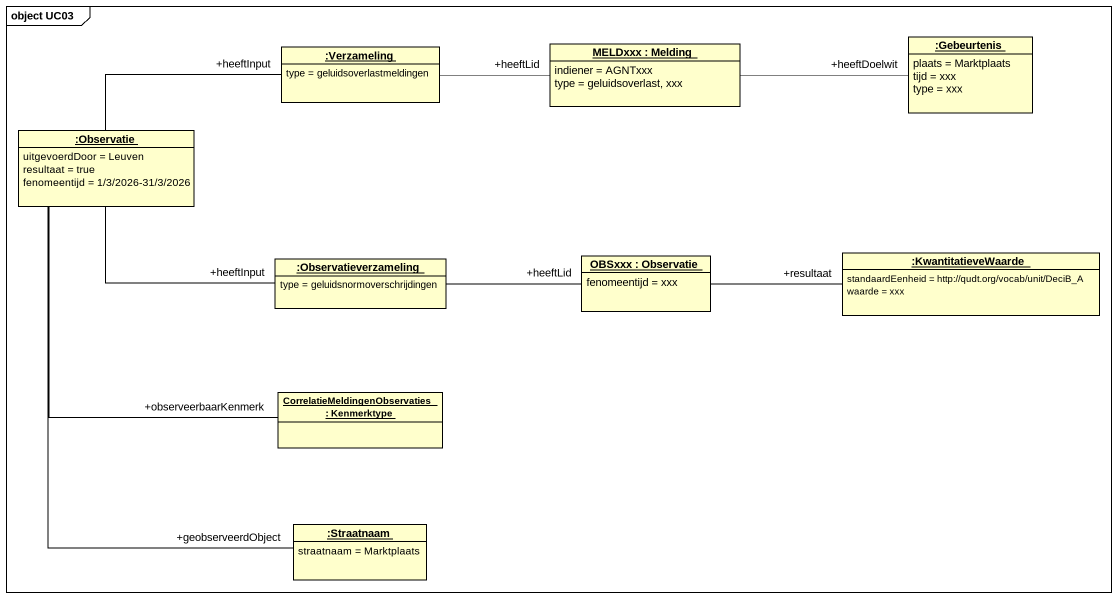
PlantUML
@startuml
mainframe object UC03
hide circle
hide empty members
object ":Verzameling" as Verzameling {
  type = geluidsoverlastmeldingen
}
object "MELDxxx : Melding" as MELDxxx {
  indiener = AGNTxxx
  type = geluidsoverlast, xxx
}
object ":Gebeurtenis" as Gebeurtenis {
  plaats = Marktplaats
  tijd = xxx
  type = xxx
}
object ":Observatie" as Observatie {
  uitgevoerdDoor = Leuven
  resultaat = true
  fenomeentijd = 1/3/2026-31/3/2026
}
object ":KwantitatieveWaarde" as KwantitatieveWaarde {
  standaardEenheid = http://qudt.org/vocab/unit/DeciB_A
  waarde = xxx
}
object ":Observatieverzameling" as Observatieverzameling {
  type = geluidsnormoverschrijdingen
}
object "OBSxxx : Observatie" as OBSxxx {
  fenomeentijd = xxx
}
object "CorrelatieMeldingenObservaties : Kenmerktype" as CorrelatieMeldingenObservati
object ":Straatnaam" as Straatnaam {
  straatnaam = Marktplaats
}
Verzameling -right- "+heeftLid" MELDxxx
MELDxxx -right- "+heeftDoelwit" Gebeurtenis
Observatie -right- "+heeftInput" Verzameling
Observatie -- "+observeerbaarKenmerk" CorrelatieMeldingenObservati
Observatie -- "+geobserveerdObject" Straatnaam
Observatieverzameling "+heeftInput" -left- Observatie
Observatieverzameling -right- "+heeftLid" OBSxxx
OBSxxx -right- "+resultaat" KwantitatieveWaarde
@enduml
